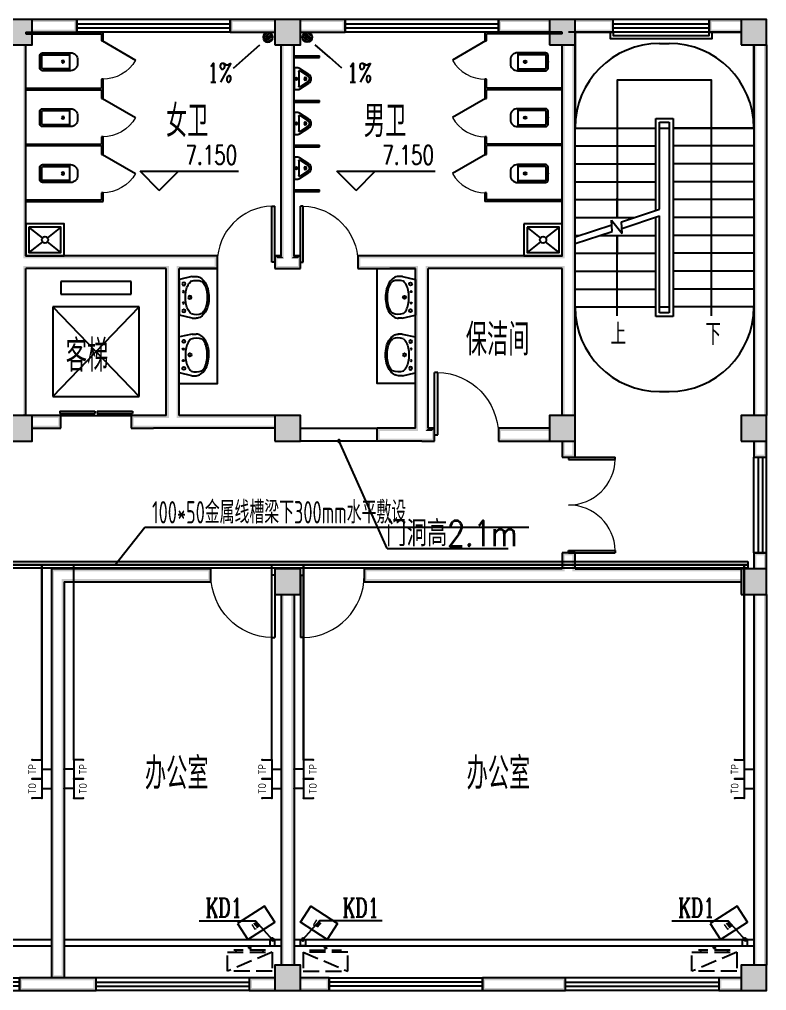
# Model space of a CAD drawing. Extents: x 6250600 to 6678662, y -692028 to -290561.
# Drawn here: x 6502230 to 6513930, y -496688 to -481488 of the extents above; entities that cross this region are included whole.
import ezdxf
from ezdxf.enums import TextEntityAlignment as Align

# ---------------------------------------------------------------- set-up
doc = ezdxf.new("R2010")
doc.units = 0
doc.header["$LTSCALE"] = 1000
doc.header["$MEASUREMENT"] = 0
doc.linetypes.add('DASH', pattern=[0.35, 0.25, -0.1])
doc.layers.get('0').update_dxf_attribs({"linetype": 'CONTINUOUS'})
for name, color, linetype in [('CABLETRAY', 4, 'CONTINUOUS'), ('EQUIP-通讯', 3, 'CONTINUOUS'), ('PUB_HATCH', 8, 'CONTINUOUS'), ('建筑底图', 251, 'CONTINUOUS'), ('排水', 221, 'CONTINUOUS'), ('电信', 7, 'CONTINUOUS'), ('电气文字', 7, 'CONTINUOUS')]:
    doc.layers.add(name, color=color, linetype=linetype)
doc.styles.add('_HZTXT', font='txt.shx', dxfattribs={"width": 0.8, "bigfont": 'HZTXT.shx'})
doc.styles.add('_TCH_AXIS', font='COMPLEX', dxfattribs={"bigfont": 'GBCBIG'})
doc.styles.add('_TCH_DIM', font='SIMPLEX', dxfattribs={"bigfont": 'GBCBIG'})
doc.styles.add('_TCH_LABEL', font='COMPLEX', dxfattribs={"bigfont": 'GBCBIG'})
doc.styles.add('_TEL_DIM', font='sceie.shx', dxfattribs={"width": 0.8, "height": 3.5, "bigfont": 'sceic.shx'})
doc.styles.add('DIM_FONT', font='SIMPLEX', dxfattribs={"width": 0.7, "bigfont": 'GBCBIG'})
doc.styles.add('sceie', font='sceie.shx', dxfattribs={"width": 0.7, "bigfont": 'sceic.shx'})
doc.styles.add('schuco', font='sceie.shx', dxfattribs={"width": 0.7, "bigfont": 'sceic.shx'})

# ---------------------------------------------------------------- blocks, each defined once
blk = doc.blocks.new('$equip$00001847')
for p, q in [((-0.5, 0.499), (-0.5, 0.999)), ((0.5, 0.999), (0.5, 0.499)), ((0.5, 0.499), (-0.5, 0.499)), ((0, 0.5), (0, 0))]:
    blk.add_line(p, q)
for p in [(-0.5, 0.999), (0.5, 0.999), (-0.5, 0.499), (0, 0), (0.5, 0.499)]:
    blk.add_point(p)
at = {"color": 7, "style": '_TEL_DIM'}
blk.add_attdef('$TEXT$', text='', height=0.4, dxfattribs=at).set_placement((0, 0.999), align=Align.MIDDLE_CENTER)
at = {"color": 7, "style": '_TEL_DIM', "flags": 1}
blk.add_attdef('A', text='', height=0.00002, dxfattribs=at).set_placement((0, 0), align=Align.MIDDLE_CENTER)
blk = doc.blocks.new('$equip$00001867')
for p, q in [((-0.5, 0.499), (-0.5, 0.999)), ((0.5, 0.999), (0.5, 0.499)), ((0.5, 0.499), (-0.5, 0.499)), ((0, 0.5), (0, 0))]:
    blk.add_line(p, q)
for p in [(-0.5, 0.999), (0.5, 0.999), (-0.5, 0.499), (0, 0), (0.5, 0.499)]:
    blk.add_point(p)
at = {"color": 7, "style": '_TEL_DIM'}
blk.add_attdef('$TEXT$', text='', height=0.4, dxfattribs=at).set_placement((0, 0.999), align=Align.MIDDLE_CENTER)
at = {"color": 7, "style": '_TEL_DIM', "flags": 1}
blk.add_attdef('A', text='', height=0.00002, dxfattribs=at).set_placement((0, 0), align=Align.MIDDLE_CENTER)
blk = doc.blocks.new('_LV12')
for p, q in [((-250, -50), (-39, -219)), ((39, -219), (250, -50)), ((-250, -450), (-39, -281)), ((39, -281), (250, -450))]:
    blk.add_line(p, q)
for points in [[(300, -500), (300, 0), (-300, 0), (-300, -500)], [(250, -450), (250, -50), (-250, -50), (-250, -450)]]:
    blk.add_lwpolyline(points, close=True)
blk.add_circle((0, -250), 50)
blk = doc.blocks.new('$plan$00000344')
for p, q in [((-280, -10), (-280, 0)), ((280, 0), (280, -10)), ((-251, -189), (-251, -186)), ((-248, -183), (-250, -185))]:
    blk.add_line(p, q)
for points in [[(-280, 0), (280, 0)], [(-326, -200), (-280, -5)], [(326, -204), (280, -5)]]:
    blk.add_lwpolyline(points)
for points in [[(253, -188, 0.098208), (193, -141, 0.066287), (110, -111, 0.052428), (0, -100, 0.052428), (-110, -111, 0.066287), (-193, -141, 0.093876), (-251, -186, 0.171377)], [(-326, -200, 0.008223), (-326, -204, 0.149285)], [(-326, -266, 0.149285), (-304, -337, 0.107079), (-231, -408, 0.075625), (-131, -450, 0.062436), (-1, -467, 0.062436), (130, -452, 0.075625), (230, -410, 0.107079), (304, -339, 0.149285), (326, -268, 0.005205), (326, -266, 0.086596)], [(-250, -358, 0.091341), (-193, -401, 0.066287), (-110, -431, 0.052428), (0, -442, 0.052428), (110, -431, 0.066287), (193, -401, 0.091756), (250, -358, 0.171377)]]:
    blk.add_lwpolyline(points, format="xyb")
at = {"flags": 128}
for points in [[(-326, -204), (-326, -268)], [(326, -204), (326, -268)]]:
    blk.add_lwpolyline(points, dxfattribs=at)
for points in [[(-253, -188, 0.172546), (-250, -358, 0.726395)], [(253, -188, -0.172546), (250, -358, -0.726395)]]:
    blk.add_lwpolyline(points, format="xyb", dxfattribs=at)
for centre, radius in [((-210, -75), 24), ((-210, -75), 24), ((-210, -75), 24), ((-90, -65), 10), ((0, -170), 25), ((90, -65), 10), ((210, -75), 24)]:
    blk.add_circle(centre, radius)
at = {"lineweight": 13}
blk.add_circle((0, -170), 15, dxfattribs=at)
blk.add_arc((-250, -186), 1, 131.3224, 180)
blk = doc.blocks.new('$lvtry$00000200')
at = {"color": 0}
for p, q in [((-110, -40), (-110, -470)), ((100, -30), (-100, -30)), ((110, -470), (110, -40))]:
    blk.add_line(p, q, dxfattribs=at)
blk.add_lwpolyline([(100, 0), (-100, 0, 0.414214), (-140, -40), (-140, -480, 0.414214), (-30, -590), (30, -590, 0.414214), (140, -480), (140, -40, 0.414214)], format="xyb", close=True, dxfattribs=at)
blk.add_lwpolyline([(140, -470), (-140, -470)], dxfattribs=at)
blk.add_circle((0, -359), 20, dxfattribs=at)
for centre, start, end in [((-100, -40), 90, 180), ((100, -40), 0, 90)]:
    blk.add_arc(centre, 10, start, end, dxfattribs=at)
for p in [(0, 0), (0, -359)]:
    blk.add_point(p, dxfattribs=at)
blk = doc.blocks.new('$TCHSYS$APDOOR2D')
blk.add_line((0.5, 0), (0, 0.866))
at = {"lineweight": 13}
blk.add_arc((0.5, 0), 1, 120, 180, dxfattribs=at)
blk = doc.blocks.new('$lvtry$00000221')
at = {"color": 0}
for p, q in [((-124, -91), (-43, -216)), ((-116, -76), (116, -76)), ((43, -216), (124, -91))]:
    blk.add_line(p, q, dxfattribs=at)
blk.add_lwpolyline([(69, -231, -0.57735), (-69, -231), (-162, -88, -0.145378), (-170, -61), (-170, 0), (170, 0), (170, -61, -0.145378), (162, -88)], format="xyb", close=True, dxfattribs=at)
for centre, radius in [((0, -38), 17.7), ((0, -177), 20)]:
    blk.add_circle(centre, radius, dxfattribs=at)
for centre, radius, start, end in [((-116, -86), 10, 90, 213.0863), ((116, -86), 10, 326.9137, 90), ((0, -191), 50, 210, 330)]:
    blk.add_arc(centre, radius, start, end, dxfattribs=at)
for p in [(0, -38), (0, -177)]:
    blk.add_point(p, dxfattribs=at)
blk = doc.blocks.new('A$C2E081725')
at = {"linetype": 'DASH'}
for p, q in [((700, 94), (0, 394)), ((600, 64), (100, 64)), ((138, 94), (138, 64)), ((350, 8), (327, 39)), ((350, 49), (350, 0)), ((350, 8), (373, 39)), ((563, 94), (563, 64))]:
    blk.add_line(p, q, dxfattribs=at)
blk.add_lwpolyline([(0, 394), (0, 94), (700, 94), (700, 394)], close=True, dxfattribs=at)
blk = doc.blocks.new('$lvtry$00000171')
at = {"layer": '排水'}
for p, q in [((-74, 11), (-11, 74)), ((-70, -27), (27, 70)), ((-53, -53), (53, 53)), ((-27, -70), (70, 27)), ((11, -74), (74, -11))]:
    blk.add_line(p, q, dxfattribs=at)
blk.add_circle((0, 0), 75, dxfattribs=at)
blk.add_point((0, 0), dxfattribs=at)
blk = doc.blocks.new('$DorLib2D$00000002')
for p, q in [((-0.5, 0), (-0.5, 0.4875)), ((-0.475, 0.4875), (-0.5, 0.4875)), ((-0.475, 0), (-0.475, 0.4875)), ((0.475, 0), (0.475, 0.4875)), ((0.475, 0.4875), (0.5, 0.4875)), ((0.5, 0), (0.5, 0.4875)), ((-0.5, 0), (-0.475, 0)), ((0.5, 0), (0.475, 0))]:
    blk.add_line(p, q)
at = {"lineweight": 13}
for centre, start, end in [((-0.4875, 0), 0, 88.53072), ((0.4875, 0), 91.46928, 180)]:
    blk.add_arc(centre, 0.4875, start, end, dxfattribs=at)
blk = doc.blocks.new('_FZH')
blk.add_lwpolyline([(-0.5, -0.5), (0.5, -0.5), (0.5, 0.5), (-0.5, 0.5)], close=True)
at = {"layer": 'PUB_HATCH'}
blk.add_solid([(-0.5, -0.5), (0.5, -0.5), (-0.5, 0.5), (0.5, 0.5)], dxfattribs=at)
blk = doc.blocks.new('$WINLIB2D$00000001')
at = {"color": 0}
for points in [[(-0.5, 0.5), (-0.5, -0.5)], [(-0.5, 0.5), (0.5, 0.5)], [(0.5, -0.5), (0.5, 0.5)], [(0.5, 0.1667), (-0.5, 0.1667)], [(0.5, -0.1667), (-0.5, -0.1667)], [(-0.5, -0.5), (0.5, -0.5)]]:
    blk.add_lwpolyline(points, dxfattribs=at)
blk = doc.blocks.new('$DorLib2D$00000001')
for p, q in [((0.45, 0.975), (0.5, 0.975)), ((0.45, 0), (0.45, 0.975)), ((0.5, 0), (0.5, 0.975)), ((0.5, 0), (0.45, 0))]:
    blk.add_line(p, q)
at = {"lineweight": 13}
blk.add_arc((0.475, 0), 0.975, 91.4693, 180, dxfattribs=at)
blk = doc.blocks.new('$TCHSYS$WIN2D')
for p, q in [((-0.5, 0.5), (0.5, 0.5)), ((-0.5, 0.5), (-0.5, -0.5)), ((0.5, 0.5), (0.5, -0.5)), ((0.5, 0.167), (-0.5, 0.167)), ((0.5, -0.167), (-0.5, -0.167)), ((-0.5, -0.5), (0.5, -0.5))]:
    blk.add_line(p, q)
blk = doc.blocks.new('$TCHSYS$LDOR22D')
for p, q in [((-0.517, 0.833), (-0.017, 0.833)), ((-0.517, 0.833), (-0.517, 0.667)), ((-0.017, 0.833), (-0.017, 0.667)), ((0.017, 0.833), (0.017, 0.667)), ((0.017, 0.833), (0.517, 0.833)), ((0.517, 0.833), (0.517, 0.667)), ((-0.517, 0.667), (-0.017, 0.667)), ((0.017, 0.667), (0.517, 0.667)), ((-0.5, 0.5), (0.5, 0.5))]:
    blk.add_line(p, q)

msp = doc.modelspace()

# ---------------------------------------------------------------- hatches: boundary and pattern name
at = {"layer": '建筑底图'}
for points in [[(6502429.9, -481487.6), (6502029.9, -481487.6), (6502069.9, -481527.6), (6502389.9, -481527.6)], [(6502429.9, -481887.6), (6502429.9, -481487.6), (6502389.9, -481527.6), (6502389.9, -481847.6)], [(6502429.9, -481487.6), (6502429.9, -481527.6), (6503089.9, -481527.6), (6503129.9, -481487.6)], [(6503129.9, -481687.6), (6503129.9, -481487.6), (6503089.9, -481527.6), (6503089.9, -481647.6)], [(6506229.9, -481527.6), (6506229.9, -481487.6), (6505529.9, -481487.6), (6505569.9, -481527.6)], [(6505529.9, -481487.6), (6505529.9, -481687.6), (6505569.9, -481647.6), (6505569.9, -481527.6)], [(6506629.9, -481487.6), (6506229.9, -481487.6), (6506269.9, -481527.6), (6506589.9, -481527.6)], [(6506229.9, -481487.6), (6506229.9, -481887.6), (6506269.9, -481847.6), (6506269.9, -481527.6)], [(6506629.9, -481887.6), (6506629.9, -481487.6), (6506589.9, -481527.6), (6506589.9, -481847.6)], [(6506629.9, -481487.6), (6506629.9, -481527.6), (6507289.9, -481527.6), (6507329.9, -481487.6)], [(6507329.9, -481687.6), (6507329.9, -481487.6), (6507289.9, -481527.6), (6507289.9, -481647.6)], [(6510529.9, -481527.6), (6510529.9, -481487.6), (6509729.9, -481487.6), (6509769.9, -481527.6)], [(6509729.9, -481487.6), (6509729.9, -481687.6), (6509769.9, -481647.6), (6509769.9, -481527.6)], [(6510929.9, -481487.6), (6510529.9, -481487.6), (6510569.9, -481527.6), (6510889.9, -481527.6)], [(6510529.9, -481487.6), (6510529.9, -481887.6), (6510569.9, -481847.6), (6510569.9, -481527.6)], [(6510929.9, -481887.6), (6510929.9, -481487.6), (6510889.9, -481527.6), (6510889.9, -481847.6)], [(6510929.9, -481487.6), (6510929.9, -481527.6), (6511489.9, -481527.6), (6511529.9, -481487.6)], [(6511529.9, -481687.6), (6511529.9, -481487.6), (6511489.9, -481527.6), (6511489.9, -481647.6)], [(6513529.9, -481527.6), (6513529.9, -481487.6), (6513029.9, -481487.6), (6513069.9, -481527.6)], [(6513029.9, -481487.6), (6513029.9, -481687.6), (6513069.9, -481647.6), (6513069.9, -481527.6)], [(6513929.9, -481487.6), (6513529.9, -481487.6), (6513569.9, -481527.6), (6513889.9, -481527.6)], [(6513529.9, -481487.6), (6513529.9, -481887.6), (6513569.9, -481847.6), (6513569.9, -481527.6)], [(6513929.9, -481887.6), (6513929.9, -481487.6), (6513889.9, -481527.6), (6513889.9, -481847.6)], [(6502429.9, -481647.6), (6502429.9, -481687.6), (6503129.9, -481687.6), (6503089.9, -481647.6)], [(6506229.9, -481687.6), (6506229.9, -481647.6), (6505569.9, -481647.6), (6505529.9, -481687.6)], [(6506629.9, -481647.6), (6506629.9, -481687.6), (6507329.9, -481687.6), (6507289.9, -481647.6)], [(6510529.9, -481687.6), (6510529.9, -481647.6), (6509769.9, -481647.6), (6509729.9, -481687.6)], [(6510929.9, -481647.6), (6510929.9, -481687.6), (6511529.9, -481687.6), (6511489.9, -481647.6)], [(6513529.9, -481687.6), (6513529.9, -481647.6), (6513069.9, -481647.6), (6513029.9, -481687.6)], [(6502029.9, -481887.6), (6502429.9, -481887.6), (6502389.9, -481847.6), (6502069.9, -481847.6)], [(6502329.9, -481887.6), (6502289.9, -481887.6), (6502289.9, -485227.6), (6502329.9, -485187.6)], [(6506229.9, -481887.6), (6506629.9, -481887.6), (6506589.9, -481847.6), (6506269.9, -481847.6)], [(6506369.9, -481887.6), (6506329.9, -481887.6), (6506329.9, -485187.6), (6506369.9, -485227.6)], [(6506529.9, -481887.6), (6506489.9, -481887.6), (6506489.9, -485227.6), (6506529.9, -485187.6)], [(6510529.9, -481887.6), (6510929.9, -481887.6), (6510889.9, -481847.6), (6510569.9, -481847.6)], [(6510769.9, -481887.6), (6510729.9, -481887.6), (6510729.9, -485187.6), (6510769.9, -485227.6)], [(6510929.9, -481887.6), (6510889.9, -481887.6), (6510889.9, -485287.6), (6510929.9, -485287.6)], [(6513529.9, -481887.6), (6513929.9, -481887.6), (6513889.9, -481847.6), (6513569.9, -481847.6)], [(6513729.9, -487687.6), (6513769.9, -487687.6), (6513769.9, -481887.6), (6513729.9, -481887.6)], [(6513889.9, -487687.6), (6513929.9, -487687.6), (6513929.9, -481887.6), (6513889.9, -481887.6)], [(6504329.9, -485187.6), (6502329.9, -485187.6), (6502289.9, -485227.6), (6504329.9, -485227.6)], [(6504629.9, -485187.6), (6504329.9, -485187.6), (6504329.9, -485227.6), (6504629.9, -485227.6)], [(6505329.9, -485187.6), (6504629.9, -485187.6), (6504629.9, -485227.6), (6505289.9, -485227.6)], [(6505329.9, -485387.6), (6505329.9, -485187.6), (6505289.9, -485227.6), (6505289.9, -485347.6)], [(6506329.9, -485187.6), (6506229.9, -485187.6), (6506269.9, -485227.6), (6506369.9, -485227.6)], [(6506229.9, -485187.6), (6506229.9, -485387.6), (6506269.9, -485347.6), (6506269.9, -485227.6)], [(6506629.9, -485187.6), (6506529.9, -485187.6), (6506489.9, -485227.6), (6506589.9, -485227.6)], [(6506629.9, -485387.6), (6506629.9, -485187.6), (6506589.9, -485227.6), (6506589.9, -485347.6)], [(6508029.9, -485187.6), (6507529.9, -485187.6), (6507569.9, -485227.6), (6508029.9, -485227.6)], [(6507529.9, -485187.6), (6507529.9, -485387.6), (6507569.9, -485347.6), (6507569.9, -485227.6)], [(6508529.9, -485187.6), (6508029.9, -485187.6), (6508029.9, -485227.6), (6508529.9, -485227.6)], [(6510729.9, -485187.6), (6508529.9, -485187.6), (6508529.9, -485227.6), (6510769.9, -485227.6)], [(6510889.9, -487687.6), (6510929.9, -487687.6), (6510929.9, -485287.6), (6510889.9, -485287.6)], [(6504329.9, -485387.6), (6502329.9, -485387.6), (6502289.9, -485347.6), (6504329.9, -485347.6)], [(6502289.9, -487687.6), (6502329.9, -487687.6), (6502329.9, -485387.6), (6502289.9, -485347.6)], [(6504529.9, -485387.6), (6504329.9, -485387.6), (6504329.9, -485347.6), (6504569.9, -485347.6)], [(6504529.9, -487687.6), (6504529.9, -485387.6), (6504569.9, -485347.6), (6504569.9, -487727.6)], [(6504729.9, -487687.6), (6504729.9, -485387.6), (6504689.9, -485347.6), (6504689.9, -487727.6)], [(6504729.9, -485387.6), (6505329.9, -485387.6), (6505289.9, -485347.6), (6504689.9, -485347.6)], [(6506229.9, -485387.6), (6506429.9, -485387.6), (6506429.9, -485347.6), (6506269.9, -485347.6)], [(6506429.9, -485387.6), (6506629.9, -485387.6), (6506589.9, -485347.6), (6506429.9, -485347.6)], [(6507529.9, -485387.6), (6508029.9, -485387.6), (6508029.9, -485347.6), (6507569.9, -485347.6)], [(6508429.9, -485387.6), (6508029.9, -485387.6), (6508029.9, -485347.6), (6508469.9, -485347.6)], [(6508429.9, -487887.6), (6508429.9, -485387.6), (6508469.9, -485347.6), (6508469.9, -487927.6)], [(6508629.9, -487887.6), (6508629.9, -485387.6), (6508589.9, -485347.6), (6508589.9, -487927.6)], [(6510729.9, -485387.6), (6508629.9, -485387.6), (6508589.9, -485347.6), (6510769.9, -485347.6)], [(6510729.9, -487687.6), (6510769.9, -487687.6), (6510769.9, -485347.6), (6510729.9, -485387.6)], [(6502429.9, -487687.6), (6502029.9, -487687.6), (6502069.9, -487727.6), (6502389.9, -487727.6)], [(6502273.3, -487687.6), (6502329.9, -487687.6), (6502301.6, -487659.3)], [(6502429.9, -488087.6), (6502429.9, -487687.6), (6502389.9, -487727.6), (6502389.9, -488047.6)], [(6502429.9, -487687.6), (6502429.9, -487727.6), (6502839.9, -487727.6), (6502879.9, -487687.6)], [(6502879.9, -487887.6), (6502879.9, -487687.6), (6502839.9, -487727.6), (6502839.9, -487847.6)], [(6504329.9, -487687.6), (6503979.9, -487687.6), (6504019.9, -487727.6), (6504329.9, -487727.6)], [(6503979.9, -487687.6), (6503979.9, -487887.6), (6504019.9, -487847.6), (6504019.9, -487727.6)], [(6504529.9, -487687.6), (6504329.9, -487687.6), (6504329.9, -487727.6), (6504569.9, -487727.6)], [(6506229.9, -487727.6), (6506229.9, -487687.6), (6504729.9, -487687.6), (6504689.9, -487727.6)], [(6506629.9, -487687.6), (6506229.9, -487687.6), (6506269.9, -487727.6), (6506589.9, -487727.6)], [(6506229.9, -487687.6), (6506229.9, -488087.6), (6506269.9, -488047.6), (6506269.9, -487727.6)], [(6506629.9, -488087.6), (6506629.9, -487687.6), (6506589.9, -487727.6), (6506589.9, -488047.6)], [(6510929.9, -487687.6), (6510529.9, -487687.6), (6510569.9, -487727.6), (6510889.9, -487727.6)], [(6510529.9, -487687.6), (6510529.9, -488087.6), (6510569.9, -488047.6), (6510569.9, -487727.6)], [(6510929.9, -488087.6), (6510929.9, -487687.6), (6510889.9, -487727.6), (6510889.9, -488047.6)], [(6513929.9, -487687.6), (6513529.9, -487687.6), (6513569.9, -487727.6), (6513889.9, -487727.6)], [(6513529.9, -487687.6), (6513529.9, -488087.6), (6513569.9, -488047.6), (6513569.9, -487727.6)], [(6513929.9, -488087.6), (6513929.9, -487687.6), (6513889.9, -487727.6), (6513889.9, -488047.6)], [(6502429.9, -487847.6), (6502429.9, -487887.6), (6502879.9, -487887.6), (6502839.9, -487847.6)], [(6503979.9, -487887.6), (6504329.9, -487887.6), (6504329.9, -487847.6), (6504019.9, -487847.6)], [(6504629.9, -487887.6), (6504329.9, -487887.6), (6504329.9, -487847.6), (6504629.9, -487847.6)], [(6506229.9, -487887.6), (6506229.9, -487847.6), (6504629.9, -487847.6), (6504629.9, -487887.6)], [(6508429.9, -487887.6), (6507829.9, -487887.6), (6507829.9, -487927.6), (6508469.9, -487927.6)], [(6507829.9, -488087.6), (6507829.9, -487887.6), (6507869.9, -487887.6), (6507869.9, -488087.6)], [(6508729.9, -487887.6), (6508629.9, -487887.6), (6508589.9, -487927.6), (6508689.9, -487927.6)], [(6508729.9, -488087.6), (6508729.9, -487887.6), (6508689.9, -487927.6), (6508689.9, -488047.6)], [(6510529.9, -487927.6), (6510529.9, -487887.6), (6509729.9, -487887.6), (6509769.9, -487927.6)], [(6509729.9, -487887.6), (6509729.9, -488087.6), (6509769.9, -488047.6), (6509769.9, -487927.6)], [(6502029.9, -488087.6), (6502429.9, -488087.6), (6502389.9, -488047.6), (6502069.9, -488047.6)], [(6506229.9, -488087.6), (6506629.9, -488087.6), (6506589.9, -488047.6), (6506269.9, -488047.6)], [(6508529.9, -488087.6), (6507829.9, -488087.6), (6507829.9, -488047.6), (6508529.9, -488047.6)], [(6508529.9, -488087.6), (6508729.9, -488087.6), (6508689.9, -488047.6), (6508529.9, -488047.6)], [(6510529.9, -488087.6), (6510529.9, -488047.6), (6509769.9, -488047.6), (6509729.9, -488087.6)], [(6510529.9, -488087.6), (6510929.9, -488087.6), (6510889.9, -488047.6), (6510569.9, -488047.6)], [(6513529.9, -488087.6), (6513929.9, -488087.6), (6513889.9, -488047.6), (6513569.9, -488047.6)], [(6510769.9, -488087.6), (6510729.9, -488087.6), (6510729.9, -488337.6), (6510769.9, -488297.6)], [(6510929.9, -488087.6), (6510889.9, -488087.6), (6510889.9, -488297.6), (6510929.9, -488337.6)], [(6513769.9, -488087.6), (6513729.9, -488087.6), (6513729.9, -488337.6), (6513769.9, -488297.6)], [(6513929.9, -488087.6), (6513889.9, -488087.6), (6513889.9, -488297.6), (6513929.9, -488337.6)], [(6510729.9, -488337.6), (6510929.9, -488337.6), (6510889.9, -488297.6), (6510769.9, -488297.6)], [(6513729.9, -488337.6), (6513929.9, -488337.6), (6513889.9, -488297.6), (6513769.9, -488297.6)], [(6510929.9, -489837.6), (6510729.9, -489837.6), (6510769.9, -489877.6), (6510889.9, -489877.6)], [(6510729.9, -489837.6), (6510729.9, -490087.6), (6510769.9, -490127.6), (6510769.9, -489877.6)], [(6510929.9, -490087.6), (6510929.9, -489837.6), (6510889.9, -489877.6), (6510889.9, -490127.6)], [(6513929.9, -489837.6), (6513729.9, -489837.6), (6513769.9, -489877.6), (6513889.9, -489877.6)], [(6513729.9, -490087.6), (6513769.9, -490087.6), (6513769.9, -489877.6), (6513729.9, -489837.6)], [(6513889.9, -490087.6), (6513929.9, -490087.6), (6513929.9, -489837.6), (6513889.9, -489877.6)], [(6505229.9, -490087.6), (6502729.9, -490087.6), (6502769.9, -490127.6), (6505189.9, -490127.6)], [(6502729.9, -490087.6), (6502729.9, -496487.6), (6502769.9, -496487.6), (6502769.9, -490127.6)], [(6505229.9, -490287.6), (6505229.9, -490087.6), (6505189.9, -490127.6), (6505189.9, -490247.6)], [(6506629.9, -490087.6), (6506229.9, -490087.6), (6506269.9, -490127.6), (6506589.9, -490127.6)], [(6506229.9, -490087.6), (6506229.9, -490487.6), (6506269.9, -490447.6), (6506269.9, -490127.6)], [(6506629.9, -490487.6), (6506629.9, -490087.6), (6506589.9, -490127.6), (6506589.9, -490447.6)], [(6510729.9, -490087.6), (6507629.9, -490087.6), (6507669.9, -490127.6), (6510769.9, -490127.6)], [(6507629.9, -490087.6), (6507629.9, -490287.6), (6507669.9, -490247.6), (6507669.9, -490127.6)], [(6513529.9, -490127.6), (6513529.9, -490087.6), (6510929.9, -490087.6), (6510889.9, -490127.6)], [(6513929.9, -490087.6), (6513529.9, -490087.6), (6513569.9, -490127.6), (6513889.9, -490127.6)], [(6513529.9, -490087.6), (6513529.9, -490487.6), (6513569.9, -490447.6), (6513569.9, -490127.6)], [(6513929.9, -490487.6), (6513929.9, -490087.6), (6513889.9, -490127.6), (6513889.9, -490447.6)], [(6502929.9, -490287.6), (6505229.9, -490287.6), (6505189.9, -490247.6), (6502889.9, -490247.6)], [(6502929.9, -490287.6), (6502929.9, -496487.6), (6502889.9, -496487.6), (6502889.9, -490247.6)], [(6507629.9, -490287.6), (6510829.9, -490287.6), (6510829.9, -490247.6), (6507669.9, -490247.6)], [(6513529.9, -490287.6), (6513529.9, -490247.6), (6510829.9, -490247.6), (6510829.9, -490287.6)], [(6506229.9, -490487.6), (6506629.9, -490487.6), (6506589.9, -490447.6), (6506269.9, -490447.6)], [(6506329.9, -496287.6), (6506369.9, -496287.6), (6506369.9, -490487.6), (6506329.9, -490487.6)], [(6506489.9, -496287.6), (6506529.9, -496287.6), (6506529.9, -490487.6), (6506489.9, -490487.6)], [(6513529.9, -490487.6), (6513929.9, -490487.6), (6513889.9, -490447.6), (6513569.9, -490447.6)], [(6513729.9, -496287.6), (6513769.9, -496287.6), (6513769.9, -490487.6), (6513729.9, -490487.6)], [(6513889.9, -496287.6), (6513929.9, -496287.6), (6513929.9, -490487.6), (6513889.9, -490487.6)], [(6506629.9, -496287.6), (6506229.9, -496287.6), (6506269.9, -496327.6), (6506589.9, -496327.6)], [(6506229.9, -496287.6), (6506229.9, -496687.6), (6506269.9, -496647.6), (6506269.9, -496327.6)], [(6506629.9, -496687.6), (6506629.9, -496287.6), (6506589.9, -496327.6), (6506589.9, -496647.6)], [(6513929.9, -496287.6), (6513529.9, -496287.6), (6513569.9, -496327.6), (6513889.9, -496327.6)], [(6513529.9, -496287.6), (6513529.9, -496687.6), (6513569.9, -496647.6), (6513569.9, -496327.6)], [(6513929.9, -496687.6), (6513929.9, -496287.6), (6513889.9, -496327.6), (6513889.9, -496647.6)], [(6502829.9, -496487.6), (6502229.9, -496487.6), (6502269.9, -496527.6), (6502829.9, -496527.6)], [(6502229.9, -496487.6), (6502229.9, -496687.6), (6502269.9, -496647.6), (6502269.9, -496527.6)], [(6502929.9, -496487.6), (6502729.9, -496487.6), (6502729.9, -496447.6), (6502929.9, -496447.6)], [(6503429.9, -496487.6), (6502829.9, -496487.6), (6502829.9, -496527.6), (6503389.9, -496527.6)], [(6503429.9, -496687.6), (6503429.9, -496487.6), (6503389.9, -496527.6), (6503389.9, -496647.6)], [(6506229.9, -496527.6), (6506229.9, -496487.6), (6505829.9, -496487.6), (6505869.9, -496527.6)], [(6505829.9, -496487.6), (6505829.9, -496687.6), (6505869.9, -496647.6), (6505869.9, -496527.6)], [(6506629.9, -496487.6), (6506629.9, -496527.6), (6507039.9, -496527.6), (6507079.9, -496487.6)], [(6507079.9, -496687.6), (6507079.9, -496487.6), (6507039.9, -496527.6), (6507039.9, -496647.6)], [(6510129.9, -496487.6), (6509479.9, -496487.6), (6509519.9, -496527.6), (6510129.9, -496527.6)], [(6509479.9, -496487.6), (6509479.9, -496687.6), (6509519.9, -496647.6), (6509519.9, -496527.6)], [(6510779.9, -496487.6), (6510129.9, -496487.6), (6510129.9, -496527.6), (6510739.9, -496527.6)], [(6510779.9, -496687.6), (6510779.9, -496487.6), (6510739.9, -496527.6), (6510739.9, -496647.6)], [(6513529.9, -496527.6), (6513529.9, -496487.6), (6513179.9, -496487.6), (6513219.9, -496527.6)], [(6513179.9, -496487.6), (6513179.9, -496687.6), (6513219.9, -496647.6), (6513219.9, -496527.6)], [(6502229.9, -496687.6), (6502829.9, -496687.6), (6502829.9, -496647.6), (6502269.9, -496647.6)], [(6502829.9, -496687.6), (6503429.9, -496687.6), (6503389.9, -496647.6), (6502829.9, -496647.6)], [(6506229.9, -496687.6), (6506229.9, -496647.6), (6505869.9, -496647.6), (6505829.9, -496687.6)], [(6506229.9, -496687.6), (6506629.9, -496687.6), (6506589.9, -496647.6), (6506269.9, -496647.6)], [(6506629.9, -496647.6), (6506629.9, -496687.6), (6507079.9, -496687.6), (6507039.9, -496647.6)], [(6509479.9, -496687.6), (6510129.9, -496687.6), (6510129.9, -496647.6), (6509519.9, -496647.6)], [(6510129.9, -496687.6), (6510779.9, -496687.6), (6510739.9, -496647.6), (6510129.9, -496647.6)], [(6513529.9, -496687.6), (6513529.9, -496647.6), (6513219.9, -496647.6), (6513179.9, -496687.6)], [(6513529.9, -496687.6), (6513929.9, -496687.6), (6513889.9, -496647.6), (6513569.9, -496647.6)]]:
    msp.add_hatch(color=256, dxfattribs=at).paths.add_polyline_path(points)

# ---------------------------------------------------------------- linework, layer by layer
for p, q in [((6503722, -490027.7), (6504193.3, -489435.8)), ((6504193.3, -489435.8), (6510204.7, -489435.8))]:
    msp.add_line(p, q)
at = {"layer": 'CABLETRAY'}
for p, q in [((6499211.7, -489974.2), (6513635.2, -489974.2)), ((6513635.2, -489974.2), (6513635.2, -490074.2)), ((6513635.2, -490074.2), (6499211.7, -490074.2))]:
    msp.add_line(p, q, dxfattribs=at)
at = {"layer": '建筑底图'}
for p, q in [((6503129.9, -481487.6), (6502429.9, -481487.6)), ((6503129.9, -481687.6), (6503129.9, -481487.6)), ((6506229.9, -481487.6), (6505529.9, -481487.6)), ((6505529.9, -481487.6), (6505529.9, -481687.6)), ((6507329.9, -481487.6), (6506629.9, -481487.6)), ((6507329.9, -481687.6), (6507329.9, -481487.6)), ((6510529.9, -481487.6), (6509729.9, -481487.6)), ((6509729.9, -481487.6), (6509729.9, -481687.6)), ((6511529.9, -481487.6), (6510929.9, -481487.6)), ((6511529.9, -481687.6), (6511529.9, -481487.6)), ((6513529.9, -481487.6), (6513029.9, -481487.6)), ((6513029.9, -481487.6), (6513029.9, -481687.6)), ((6502329.9, -481687.6), (6502329.9, -481712.6)), ((6502329.9, -481687.6), (6503542.4, -481687.6)), ((6502429.9, -481687.6), (6503129.9, -481687.6)), ((6503542.4, -481825.1), (6503542.4, -481687.6)), ((6505529.9, -481687.6), (6506229.9, -481687.6)), ((6506629.9, -481687.6), (6507329.9, -481687.6)), ((6510729.9, -481687.6), (6509517.4, -481687.6)), ((6509517.4, -481687.6), (6509517.4, -481825.1)), ((6509729.9, -481687.6), (6510529.9, -481687.6)), ((6510729.9, -481712.6), (6510729.9, -481687.6)), ((6513529.9, -481687.6), (6510829.9, -481687.6)), ((6510929.9, -481687.6), (6511529.9, -481687.6)), ((6513529.9, -481687.6), (6510929.9, -481687.6)), ((6510929.9, -481687.6), (6510929.9, -483187.6)), ((6513029.9, -481687.6), (6513529.9, -481687.6)), ((6502329.9, -481712.6), (6503517.4, -481712.6)), ((6503517.4, -481712.6), (6503517.4, -481825.1)), ((6503517.4, -481825.1), (6503542.4, -481825.1)), ((6509517.4, -481825.1), (6509542.4, -481825.1)), ((6510729.9, -481712.6), (6509542.4, -481712.6)), ((6509542.4, -481825.1), (6509542.4, -481712.6)), ((6502329.9, -485187.6), (6502329.9, -481887.6)), ((6506329.9, -485187.6), (6506329.9, -481887.6)), ((6506529.9, -485187.6), (6506529.9, -481887.6)), ((6510729.9, -485187.6), (6510729.9, -481887.6)), ((6510929.9, -485287.6), (6510929.9, -481887.6)), ((6512254.9, -481862.6), (6512404.9, -481862.6)), ((6513729.9, -483087.6), (6513729.9, -481887.6)), ((6513729.9, -481887.6), (6513729.9, -487687.6)), ((6513729.9, -483187.6), (6513729.9, -481887.6)), ((6513929.9, -481887.6), (6513929.9, -487687.6)), ((6506529.9, -482082), (6506529.9, -482057)), ((6506529.9, -482057), (6506929.9, -482057)), ((6506529.9, -482082), (6506929.9, -482082)), ((6506929.9, -482082), (6506929.9, -482057)), ((6503517.4, -482425.1), (6503517.4, -482562.6)), ((6503542.4, -482425.1), (6503517.4, -482425.1)), ((6503542.4, -482575.1), (6503542.4, -482425.1)), ((6509517.4, -482425.1), (6509517.4, -482575.1)), ((6509542.4, -482425.1), (6509517.4, -482425.1)), ((6509542.4, -482562.6), (6509542.4, -482425.1)), ((6502329.9, -482562.6), (6502329.9, -482587.6)), ((6502329.9, -482562.6), (6503517.4, -482562.6)), ((6502329.9, -482587.6), (6503517.4, -482587.6)), ((6503517.4, -482587.6), (6503517.4, -482725.1)), ((6503542.4, -482725.1), (6503542.4, -482575.1)), ((6509517.4, -482575.1), (6509517.4, -482725.1)), ((6510729.9, -482562.6), (6509542.4, -482562.6)), ((6509542.4, -482725.1), (6509542.4, -482587.6)), ((6510729.9, -482587.6), (6509542.4, -482587.6)), ((6510729.9, -482587.6), (6510729.9, -482562.6)), ((6503517.4, -482725.1), (6503542.4, -482725.1)), ((6509517.4, -482725.1), (6509542.4, -482725.1)), ((6506529.9, -482781.4), (6506529.9, -482756.4)), ((6506529.9, -482756.4), (6506929.9, -482756.4)), ((6506529.9, -482781.4), (6506929.9, -482781.4)), ((6506929.9, -482781.4), (6506929.9, -482756.4)), ((6512194.9, -484478.7), (6512194.9, -483037.6)), ((6512194.9, -483037.6), (6512464.9, -483037.6)), ((6512464.9, -483037.6), (6512464.9, -486137.6)), ((6510929.9, -484890.9), (6510929.9, -483187.6)), ((6510929.9, -483187.6), (6512194.9, -483187.6)), ((6510929.9, -483187.6), (6512194.9, -483187.6)), ((6512254.9, -484459.1), (6512254.9, -483097.6)), ((6512254.9, -483097.6), (6512404.9, -483097.6)), ((6512254.9, -484459.1), (6512254.9, -483187.6)), ((6512254.9, -483187.6), (6512404.9, -483187.6)), ((6512404.9, -483097.6), (6512404.9, -486077.6)), ((6512404.9, -483187.6), (6512404.9, -485987.6)), ((6513729.9, -483187.6), (6512464.9, -483187.6)), ((6512464.9, -483187.6), (6513729.9, -483187.6)), ((6513729.9, -483187.6), (6513729.9, -485987.6)), ((6503517.4, -483325.1), (6503517.4, -483437.6)), ((6503542.4, -483325.1), (6503517.4, -483325.1)), ((6503542.4, -483450.1), (6503542.4, -483325.1)), ((6509517.4, -483325.1), (6509517.4, -483450.1)), ((6509542.4, -483325.1), (6509517.4, -483325.1)), ((6509542.4, -483437.6), (6509542.4, -483325.1)), ((6502329.9, -483437.6), (6502329.9, -483462.6)), ((6502329.9, -483437.6), (6503517.4, -483437.6)), ((6502329.9, -483462.6), (6503517.4, -483462.6)), ((6503517.4, -483462.6), (6503517.4, -483600.1)), ((6503542.4, -483600.1), (6503542.4, -483450.1)), ((6506529.9, -483480.9), (6506529.9, -483455.9)), ((6506529.9, -483455.9), (6506929.9, -483455.9)), ((6506529.9, -483480.9), (6506929.9, -483480.9)), ((6506929.9, -483480.9), (6506929.9, -483455.9)), ((6509517.4, -483450.1), (6509517.4, -483600.1)), ((6510729.9, -483437.6), (6509542.4, -483437.6)), ((6509542.4, -483600.1), (6509542.4, -483462.6)), ((6510729.9, -483462.6), (6509542.4, -483462.6)), ((6510729.9, -483462.6), (6510729.9, -483437.6)), ((6510929.9, -483467.6), (6512194.9, -483467.6)), ((6513729.9, -483467.6), (6512464.9, -483467.6)), ((6503517.4, -483600.1), (6503542.4, -483600.1)), ((6509517.4, -483600.1), (6509542.4, -483600.1)), ((6510929.9, -483747.6), (6512194.9, -483747.6)), ((6513729.9, -483747.6), (6512464.9, -483747.6)), ((6504419.4, -484162.8), (6504119.4, -483862.8)), ((6504119.4, -483862.8), (6505659.7, -483862.8)), ((6504419.4, -484162.8), (6504719.4, -483862.8)), ((6507501.4, -484162.8), (6507201.4, -483862.8)), ((6507201.4, -483862.8), (6508741.6, -483862.8)), ((6507501.4, -484162.8), (6507801.4, -483862.8)), ((6510929.9, -484027.6), (6512194.9, -484027.6)), ((6513729.9, -484027.6), (6512464.9, -484027.6)), ((6503517.4, -484200.1), (6503517.4, -484312.6)), ((6503542.4, -484200.1), (6503517.4, -484200.1)), ((6503542.4, -484337.6), (6503542.4, -484200.1)), ((6506529.9, -484180.4), (6506529.9, -484155.4)), ((6506529.9, -484155.4), (6506929.9, -484155.4)), ((6506529.9, -484180.4), (6506929.9, -484180.4)), ((6506929.9, -484180.4), (6506929.9, -484155.4)), ((6509517.4, -484200.1), (6509517.4, -484337.6)), ((6509542.4, -484200.1), (6509517.4, -484200.1)), ((6509542.4, -484312.6), (6509542.4, -484200.1)), ((6502329.9, -484312.6), (6502329.9, -484337.6)), ((6502329.9, -484312.6), (6503517.4, -484312.6)), ((6502329.9, -484337.6), (6503542.4, -484337.6)), ((6510729.9, -484337.6), (6509517.4, -484337.6)), ((6510729.9, -484312.6), (6509542.4, -484312.6)), ((6510729.9, -484337.6), (6510729.9, -484312.6)), ((6510929.9, -484307.6), (6512194.9, -484307.6)), ((6513729.9, -484307.6), (6512464.9, -484307.6)), ((6511656.1, -484654.3), (6512254.9, -484459.1)), ((6511661.6, -484757.6), (6512254.9, -484564.3)), ((6512254.9, -485987.6), (6512254.9, -484564.3)), ((6512254.9, -486077.6), (6512254.9, -484564.3)), ((6510929.9, -484587.6), (6511860.6, -484587.6)), ((6510929.9, -484890.9), (6511504.2, -484703.7)), ((6511509.7, -484807.1), (6511500.2, -484628.9)), ((6511500.2, -484628.9), (6511666, -484840.8)), ((6511666, -484840.8), (6511656.1, -484654.3)), ((6512183.3, -484587.6), (6512194.9, -484587.6)), ((6512194.9, -486137.6), (6512194.9, -484583.8)), ((6513729.9, -484587.6), (6512464.9, -484587.6)), ((6510929.9, -484996.1), (6511509.7, -484807.1)), ((6510929.9, -484867.6), (6511001.4, -484867.6)), ((6511324.2, -484867.6), (6512194.9, -484867.6)), ((6513729.9, -484867.6), (6512464.9, -484867.6)), ((6510929.9, -485987.6), (6510929.9, -484996.1)), ((6510929.9, -485147.6), (6512194.9, -485147.6)), ((6513729.9, -485147.6), (6512464.9, -485147.6)), ((6504329.9, -485187.6), (6502329.9, -485187.6)), ((6504629.9, -485187.6), (6504329.9, -485187.6)), ((6505329.9, -485187.6), (6504629.9, -485187.6)), ((6505329.9, -485387.6), (6505329.9, -485187.6)), ((6506329.9, -485187.6), (6506229.9, -485187.6)), ((6506229.9, -485187.6), (6506229.9, -485387.6)), ((6506629.9, -485187.6), (6506529.9, -485187.6)), ((6506629.9, -485387.6), (6506629.9, -485187.6)), ((6508029.9, -485187.6), (6507529.9, -485187.6)), ((6507529.9, -485187.6), (6507529.9, -485387.6)), ((6508529.9, -485187.6), (6508029.9, -485187.6)), ((6510729.9, -485187.6), (6508529.9, -485187.6)), ((6510929.9, -487687.6), (6510929.9, -485287.6)), ((6504329.9, -485387.6), (6502329.9, -485387.6)), ((6502329.9, -487687.6), (6502329.9, -485387.6)), ((6504529.9, -485387.6), (6504329.9, -485387.6)), ((6504529.9, -487687.6), (6504529.9, -485387.6)), ((6504729.9, -487687.6), (6504729.9, -485387.6)), ((6504729.9, -485387.6), (6505329.9, -485387.6)), ((6506229.9, -485387.6), (6506429.9, -485387.6)), ((6506429.9, -485387.6), (6506629.9, -485387.6)), ((6507529.9, -485387.6), (6508029.9, -485387.6)), ((6508429.9, -485387.6), (6508029.9, -485387.6)), ((6508429.9, -487887.6), (6508429.9, -485387.6)), ((6508629.9, -487887.6), (6508629.9, -485387.6)), ((6510729.9, -485387.6), (6508629.9, -485387.6)), ((6510729.9, -487687.6), (6510729.9, -485387.6)), ((6510929.9, -485427.6), (6512194.9, -485427.6)), ((6513729.9, -485427.6), (6512464.9, -485427.6)), ((6503979.9, -485587.6), (6502879.9, -485587.6)), ((6502879.9, -485587.6), (6502879.9, -485787.6)), ((6503979.9, -485787.6), (6503979.9, -485587.6)), ((6502879.9, -485787.6), (6503979.9, -485787.6)), ((6510929.9, -485707.6), (6512194.9, -485707.6)), ((6513729.9, -485707.6), (6512464.9, -485707.6)), ((6502754.9, -487387.6), (6504104.9, -485987.6)), ((6502754.9, -485987.6), (6504104.9, -487387.6)), ((6504104.9, -485987.6), (6502754.9, -485987.6)), ((6502754.9, -485987.6), (6502754.9, -487387.6)), ((6504104.9, -487387.6), (6504104.9, -485987.6)), ((6510929.9, -485987.6), (6512194.9, -485987.6)), ((6512254.9, -485987.6), (6512404.9, -485987.6)), ((6512404.9, -486077.6), (6512254.9, -486077.6)), ((6513729.9, -485987.6), (6512464.9, -485987.6)), ((6512464.9, -486137.6), (6512194.9, -486137.6)), ((6502754.9, -487387.6), (6504104.9, -487387.6)), ((6512254.9, -487312.6), (6512404.9, -487312.6)), ((6502879.9, -487687.6), (6502429.9, -487687.6)), ((6502879.9, -487887.6), (6502879.9, -487687.6)), ((6504329.9, -487687.6), (6503979.9, -487687.6)), ((6503979.9, -487687.6), (6503979.9, -487887.6)), ((6504529.9, -487687.6), (6504329.9, -487687.6)), ((6506229.9, -487687.6), (6504729.9, -487687.6)), ((6502429.9, -487887.6), (6502879.9, -487887.6)), ((6503979.9, -487887.6), (6504329.9, -487887.6)), ((6504629.9, -487887.6), (6504329.9, -487887.6)), ((6506229.9, -487887.6), (6504629.9, -487887.6)), ((6506629.9, -487887.6), (6507829.9, -487887.6)), ((6508429.9, -487887.6), (6507829.9, -487887.6)), ((6507829.9, -488087.6), (6507829.9, -487887.6)), ((6508729.9, -487887.6), (6508629.9, -487887.6)), ((6508729.9, -488087.6), (6508729.9, -487887.6)), ((6510529.9, -487887.6), (6509729.9, -487887.6)), ((6509729.9, -487887.6), (6509729.9, -488087.6)), ((6507829.9, -488087.6), (6506629.9, -488087.6)), ((6507988.8, -489770.8), (6507235.9, -488087.6)), ((6508529.9, -488087.6), (6507829.9, -488087.6)), ((6508529.9, -488087.6), (6508729.9, -488087.6)), ((6509729.9, -488087.6), (6510529.9, -488087.6)), ((6510729.9, -488087.6), (6510729.9, -488337.6)), ((6510929.9, -488337.6), (6510929.9, -488087.6)), ((6513729.9, -488087.6), (6513729.9, -488337.6)), ((6513929.9, -488337.6), (6513929.9, -488087.6)), ((6510729.9, -488337.6), (6510929.9, -488337.6)), ((6513729.9, -488337.6), (6513929.9, -488337.6)), ((6507988.8, -489770.8), (6509881.7, -489770.8)), ((6510929.9, -489837.6), (6510729.9, -489837.6)), ((6510729.9, -489837.6), (6510729.9, -490087.6)), ((6510929.9, -490087.6), (6510929.9, -489837.6)), ((6513929.9, -489837.6), (6513729.9, -489837.6)), ((6513729.9, -489837.6), (6513729.9, -490087.6)), ((6513929.9, -490087.6), (6513929.9, -489837.6)), ((6505229.9, -490087.6), (6502729.9, -490087.6)), ((6502729.9, -490087.6), (6502729.9, -496487.6)), ((6505229.9, -490287.6), (6505229.9, -490087.6)), ((6510729.9, -490087.6), (6507629.9, -490087.6)), ((6507629.9, -490087.6), (6507629.9, -490287.6)), ((6510929.9, -490087.6), (6513529.9, -490087.6)), ((6502929.9, -490287.6), (6505229.9, -490287.6)), ((6502929.9, -490287.6), (6502929.9, -496487.6)), ((6507629.9, -490287.6), (6510829.9, -490287.6)), ((6510829.9, -490287.6), (6513529.9, -490287.6)), ((6506329.9, -490487.6), (6506329.9, -496287.6)), ((6506529.9, -490487.6), (6506529.9, -496287.6)), ((6513729.9, -490487.6), (6513729.9, -496287.6)), ((6513929.9, -490487.6), (6513929.9, -496287.6)), ((6499329.9, -495887.6), (6502729.9, -495887.6)), ((6502929.9, -495887.6), (6506329.9, -495887.6)), ((6506529.9, -495887.6), (6510029.9, -495887.6)), ((6510029.9, -495887.6), (6513729.9, -495887.6)), ((6499329.9, -495987.6), (6502729.9, -495987.6)), ((6502929.9, -495987.6), (6506329.9, -495987.6)), ((6506529.9, -495987.6), (6510029.9, -495987.6)), ((6510029.9, -495987.6), (6513729.9, -495987.6)), ((6502829.9, -496487.6), (6502229.9, -496487.6)), ((6502229.9, -496487.6), (6502229.9, -496687.6)), ((6502929.9, -496487.6), (6502729.9, -496487.6)), ((6503429.9, -496487.6), (6502829.9, -496487.6)), ((6503429.9, -496687.6), (6503429.9, -496487.6)), ((6506229.9, -496487.6), (6505829.9, -496487.6)), ((6505829.9, -496487.6), (6505829.9, -496687.6)), ((6507079.9, -496487.6), (6506629.9, -496487.6)), ((6507079.9, -496687.6), (6507079.9, -496487.6)), ((6510129.9, -496487.6), (6509479.9, -496487.6)), ((6509479.9, -496487.6), (6509479.9, -496687.6)), ((6510779.9, -496487.6), (6510129.9, -496487.6)), ((6510779.9, -496687.6), (6510779.9, -496487.6)), ((6513529.9, -496487.6), (6513179.9, -496487.6)), ((6513179.9, -496487.6), (6513179.9, -496687.6)), ((6502229.9, -496687.6), (6502829.9, -496687.6)), ((6502829.9, -496687.6), (6503429.9, -496687.6)), ((6505829.9, -496687.6), (6506229.9, -496687.6)), ((6506629.9, -496687.6), (6507079.9, -496687.6)), ((6509479.9, -496687.6), (6510129.9, -496687.6)), ((6510129.9, -496687.6), (6510779.9, -496687.6)), ((6513179.9, -496687.6), (6513529.9, -496687.6))]:
    msp.add_line(p, q, dxfattribs=at)
for points in [[(6511479.9, -481687.6), (6511479.9, -481787.6), (6513079.9, -481787.6), (6513079.9, -481687.6)], [(6511529.9, -481687.6), (6511529.9, -481737.6), (6513029.9, -481737.6), (6513029.9, -481687.6)], [(6505581.6, -482249.6), (6505770.8, -482084.6), (6505997, -481887.5)], [(6507278.2, -482249.6), (6507088.9, -482084.6), (6506862.8, -481887.5)], [(6513067.4, -486127.6), (6513067.4, -482437.6), (6511592.4, -482437.6), (6511592.4, -484587.6), (6511592.4, -484287.6)], [(6511592.4, -486127.6), (6511592.4, -484867.6), (6511592.4, -485167.6)], [(6504729.9, -487187.6), (6505329.9, -487187.6), (6505329.9, -485387.6), (6504729.9, -485387.6)], [(6508429.9, -487187.6), (6507829.9, -487187.6), (6507829.9, -485387.6), (6508429.9, -485387.6)], [(6505047.2, -495597.7), (6505928.3, -495597.7), (6506189.9, -495887.6)], [(6507912.5, -495597.7), (6506931.5, -495597.7), (6506669.9, -495887.6)], [(6512447.2, -495597.7), (6513328.3, -495597.7), (6513589.9, -495887.6)]]:
    msp.add_lwpolyline(points, dxfattribs=at)
for points in [[(6507227.8, -488069.3, 1), (6507244.1, -488105.9, 1)], [(6506176.5, -495872.7, 1), (6506203.3, -495902.4, 1)], [(6506683.3, -495872.7, 1), (6506656.5, -495902.4, 1)], [(6513576.5, -495872.7, 1), (6513603.3, -495902.4, 1)]]:
    msp.add_lwpolyline(points, format="xyb", close=True, dxfattribs=at)
for points in [[(6505647.1, -495635.2), (6505809.2, -495887.6), (6506229.9, -495617.4), (6506067.7, -495364.9)], [(6507212.7, -495635.2), (6507050.6, -495887.6), (6506629.9, -495617.4), (6506792, -495364.9)], [(6513047.1, -495635.2), (6513209.2, -495887.6), (6513629.9, -495617.4), (6513467.7, -495364.9)], [(6506149.9, -495987.6), (6506229.9, -495987.6), (6506229.9, -495887.6), (6506149.9, -495887.6)], [(6506709.9, -495987.6), (6506629.9, -495987.6), (6506629.9, -495887.6), (6506709.9, -495887.6)], [(6513549.9, -495987.6), (6513629.9, -495987.6), (6513629.9, -495887.6), (6513549.9, -495887.6)]]:
    msp.add_lwpolyline(points, close=True, dxfattribs=at)
for centre, start, end in [((6512254.9, -483187.6), 90, 180), ((6512404.9, -483187.6), 360, 90), ((6512254.9, -485987.6), 180, 270), ((6512404.9, -485987.6), 270, 0)]:
    msp.add_arc(centre, 1325, start, end, dxfattribs=at)
at = {"layer": '电信', "color": 4, "const_width": 35}
for points in [[(6492083.3, -493075.7), (6492083.3, -490024.2), (6513635.2, -490024.2)], [(6502580.2, -493074.5), (6502580.2, -490024.2)], [(6503079.6, -493074.5), (6503079.6, -490024.2)], [(6506180.2, -493074.5), (6506180.2, -490024.2)], [(6506679.6, -493074.5), (6506679.6, -490024.2)], [(6513580.2, -493074.5), (6513580.2, -490024.2)]]:
    msp.add_lwpolyline(points, dxfattribs=at)

# ---------------------------------------------------------------- block references
at = {"layer": 'EQUIP-通讯', "color": 1, "xscale": 300, "yscale": 300, "zscale": 300, "rotation": 90}
for name, p, values in [('$equip$00001867', (6502729.9, -493224.5), {'$TEXT$': 'TP'}), ('$equip$00001867', (6506329.9, -493224.5), {'$TEXT$': 'TP'}), ('$equip$00001867', (6513729.9, -493224.5), {'$TEXT$': 'TP'}), ('$equip$00001847', (6502729.9, -493524.5), {'$TEXT$': 'TO'}), ('$equip$00001847', (6506329.9, -493524.5), {'$TEXT$': 'TO'}), ('$equip$00001847', (6513729.9, -493524.5), {'$TEXT$': 'TO'})]:
    msp.add_blockref(name, p, dxfattribs=at).add_auto_attribs(values)
at = {"layer": 'EQUIP-通讯', "color": 1}
ref = msp.add_blockref('$equip$00001867', (6502929.9, -493224.5), dxfattribs=dict(at, xscale=-300, yscale=300, zscale=300, rotation=270))
ref.add_attrib('$TEXT$', 'TP', dxfattribs={"layer": '0', "color": 7, "height": 120, "rotation": 90, "style": '_TEL_DIM'}).set_placement((6503225.3, -493224.5), align=Align.MIDDLE_CENTER)
ref = msp.add_blockref('$equip$00001867', (6506529.9, -493224.5), dxfattribs=dict(at, xscale=-300, yscale=300, zscale=300, rotation=270))
ref.add_attrib('$TEXT$', 'TP', dxfattribs={"layer": '0', "color": 7, "height": 120, "rotation": 90, "style": '_TEL_DIM'}).set_placement((6506825.3, -493224.5), align=Align.MIDDLE_CENTER)
ref = msp.add_blockref('$equip$00001847', (6502929.9, -493524.5), dxfattribs=dict(at, xscale=-300, yscale=300, zscale=300, rotation=270))
ref.add_attrib('$TEXT$', 'TO', dxfattribs={"layer": '0', "color": 7, "height": 120, "rotation": 90, "style": '_TEL_DIM'}).set_placement((6503225.3, -493524.5), align=Align.MIDDLE_CENTER)
ref = msp.add_blockref('$equip$00001847', (6506529.9, -493524.5), dxfattribs=dict(at, xscale=-300, yscale=300, zscale=300, rotation=270))
ref.add_attrib('$TEXT$', 'TO', dxfattribs={"layer": '0', "color": 7, "height": 120, "rotation": 90, "style": '_TEL_DIM'}).set_placement((6506825.3, -493524.5), align=Align.MIDDLE_CENTER)
at = {"layer": '建筑底图'}
for name, p, xscale, yscale, zscale in [('_FZH', (6502229.9, -481687.6), 400, 400, 400), ('_FZH', (6506429.9, -481687.6), 400, 400, 400), ('_FZH', (6510729.9, -481687.6), 400, 400, 400), ('_FZH', (6513729.9, -481687.6), 400, 400, 400), ('_FZH', (6502229.9, -487887.6), 400, 400, 400), ('_FZH', (6506429.9, -487887.6), 400, 400, 400), ('_FZH', (6510729.9, -487887.6), 400, 400, 400), ('_FZH', (6513729.9, -487887.6), 400, 400, 400), ('$DorLib2D$00000001', (6505729.9, -490187.6), 1000, -1000, 1000), ('_FZH', (6506429.9, -490287.6), 400, 400, 400), ('$DorLib2D$00000001', (6507129.9, -490187.6), -1000, -1000, -1000), ('_FZH', (6513729.9, -490287.6), 400, 400, 400), ('_FZH', (6506429.9, -496487.6), 400, 400, 400), ('_FZH', (6513729.9, -496487.6), 400, 400, 400)]:
    msp.add_blockref(name, p, dxfattribs=dict(at, xscale=xscale, yscale=yscale, zscale=zscale))
for name, p, xscale, yscale, zscale, rotation in [('$WINLIB2D$00000001', (6504329.9, -481587.6), -2400, -199.999998777872, -2400, 6.839720789741932e-08), ('$WINLIB2D$00000001', (6508529.9, -481587.6), -2400, -200.0000044407789, -2400, 7.231655274608784e-09), ('$TCHSYS$WIN2D', (6512279.9, -481587.6), -1500, -200.000005539041, -1500, 6.713573696970343e-08), ('$TCHSYS$APDOOR2D', (6503529.9, -482125.1), -600, 600, 25, 270), ('$TCHSYS$APDOOR2D', (6509529.9, -482125.1), -600, -600, 25, 270), ('$TCHSYS$APDOOR2D', (6503529.9, -483025.1), -600, 600, 25, 270), ('$TCHSYS$APDOOR2D', (6509529.9, -483025.1), -600, -600, 25, 270), ('$TCHSYS$APDOOR2D', (6503529.9, -483900.1), -600, 600, 25, 270), ('$TCHSYS$APDOOR2D', (6509529.9, -483900.1), -600, -600, 25, 270), ('$DorLib2D$00000001', (6505779.9, -485287.6), -900, -900, -900, 180), ('$DorLib2D$00000001', (6507079.9, -485287.6), 900, -900, 900, 180.0000000457569), ('$DorLib2D$00000001', (6509229.9, -487987.6), 1000, -1000, 1000, 179.9999999826926), ('$TCHSYS$LDOR22D', (6503429.9, -487787.6), -1100, -199.9999999713618, -1100, 180), ('$DorLib2D$00000002', (6510829.9, -489087.6), -1500, -1500, -1500, 90.00000000771503), ('$TCHSYS$WIN2D', (6513829.9, -489087.6), -1500, -199.9999982714653, -1500, 269.9999998714003), ('$WINLIB2D$00000001', (6501029.9, -496587.6), -2400, -199.9999949552584, -2400, 180), ('$WINLIB2D$00000001', (6504629.9, -496587.6), 2400, -200.0000048198272, 2400, 180.0000000469612), ('$WINLIB2D$00000001', (6508279.9, -496587.6), -2400, -200.0000048198272, -2400, 180.0000000469611), ('$WINLIB2D$00000001', (6511979.9, -496587.6), 2400, -200.0000067215879, 2400, 180.0000000596849)]:
    msp.add_blockref(name, p, dxfattribs=dict(at, xscale=xscale, yscale=yscale, zscale=zscale, rotation=rotation))
at = {"layer": '建筑底图', "yscale": -1}
for name, p, rotation in [('$lvtry$00000171', (6506121.5, -481767.5), 81.34549654432831), ('$lvtry$00000200', (6502552, -482150.1), 269.9999999999155), ('$lvtry$00000200', (6502552, -483025.1), 269.9999999999155), ('$lvtry$00000200', (6502552, -483900.1), 269.9999999999155), ('$plan$00000344', (6504729.9, -485837.6), 270)]:
    msp.add_blockref(name, p, dxfattribs=dict(at, rotation=rotation))
at = {"layer": '建筑底图', "xscale": -1, "yscale": -1}
for name, p, rotation in [('$lvtry$00000171', (6506738.2, -481767.5), 278.6545034556717), ('$plan$00000344', (6508429.9, -485837.6), 90)]:
    msp.add_blockref(name, p, dxfattribs=dict(at, rotation=rotation))
at = {"layer": '建筑底图'}
for name, p, rotation in [('$lvtry$00000200', (6510507.8, -482150.1), 270.0000000000845), ('$lvtry$00000200', (6510507.8, -483025.1), 270.0000000000845), ('$lvtry$00000200', (6510507.8, -483900.1), 270.0000000000845), ('_LV12', (6502629.9, -485187.6), 180), ('_LV12', (6510429.9, -485187.6), 180), ('$plan$00000344', (6504729.9, -486737.6), 90), ('A$C2E081725', (6507373.8, -495992.1), 180)]:
    msp.add_blockref(name, p, dxfattribs=dict(at, rotation=rotation))
at = {"layer": '建筑底图', "xscale": -1}
for name, p, rotation in [('$lvtry$00000221', (6506529.9, -482417), 90), ('$lvtry$00000221', (6506529.9, -483116.5), 90), ('$lvtry$00000221', (6506529.9, -483816), 90), ('$plan$00000344', (6508429.9, -486737.6), 270), ('A$C2E081725', (6505485.9, -495992.1), 180), ('A$C2E081725', (6512761.7, -495992.1), 180)]:
    msp.add_blockref(name, p, dxfattribs=dict(at, rotation=rotation))

# ---------------------------------------------------------------- texts
at = {"layer": '建筑底图'}
for s, height, style, width, p in [('1%', 297.5, '_TCH_AXIS', 0.705882, (6505172.5, -482467.4)), ('1%', 297.5, '_TCH_AXIS', 0.705882, (6507357.3, -482467.4)), ('女卫', 500, 'schuco', 0.7, (6504524.6, -483330.1)), ('男卫', 500, 'schuco', 0.7, (6507623.1, -483330.1)), ('7.150', 297.5, '_TCH_DIM', 0.705882, (6504829.7, -483757.8)), ('7.150', 297.5, '_TCH_DIM', 0.705882, (6507911.6, -483757.8)), ('保洁间', 500, 'schuco', 0.7, (6509219.7, -486749.2)), ('客梯', 500, 'schuco', 0.7, (6502957, -487002.3)), ('门洞高2.1m', 400, '_HZTXT', 0.8, (6507971.1, -489732.4)), ('办公室', 500, 'schuco', 0.7, (6504195.1, -493539.3)), ('办公室', 500, 'schuco', 0.7, (6509232.2, -493539.3)), ('KD1', 297.5, '_TCH_LABEL', 0.705882, (6505142.5, -495537.6)), ('KD1', 297.5, '_TCH_LABEL', 0.705882, (6507287.2, -495537.6)), ('KD1', 297.5, '_TCH_LABEL', 0.705882, (6512542.5, -495537.6))]:
    msp.add_text(s, height=height, dxfattribs=dict(at, style=style, width=width)).set_placement(p)
at = {"layer": '建筑底图', "style": '_TCH_DIM'}
for s, p in [('上', (6511488.1, -486582.6)), ('下', (6512972.4, -486582.6))]:
    msp.add_text(s, height=337.6, dxfattribs=at).set_placement(p)
at = {"layer": '建筑底图', "style": 'DIM_FONT', "width": 0.494118}
for rotation, p in [(32.71669, (6505908.8, -495733.5)), (327.28331, (6506825.9, -495653.1)), (32.71669, (6513308.8, -495733.5))]:
    msp.add_text('LW', height=89.65, rotation=rotation, dxfattribs=at).set_placement(p)
at = {"layer": '电气文字', "color": 3, "style": 'sceie', "width": 0.7}
msp.add_text('100*50金属线槽梁下300mm水平敷设', height=350, dxfattribs=at).set_placement((6504305.9, -489377))

doc.saveas('drawing.dxf')
